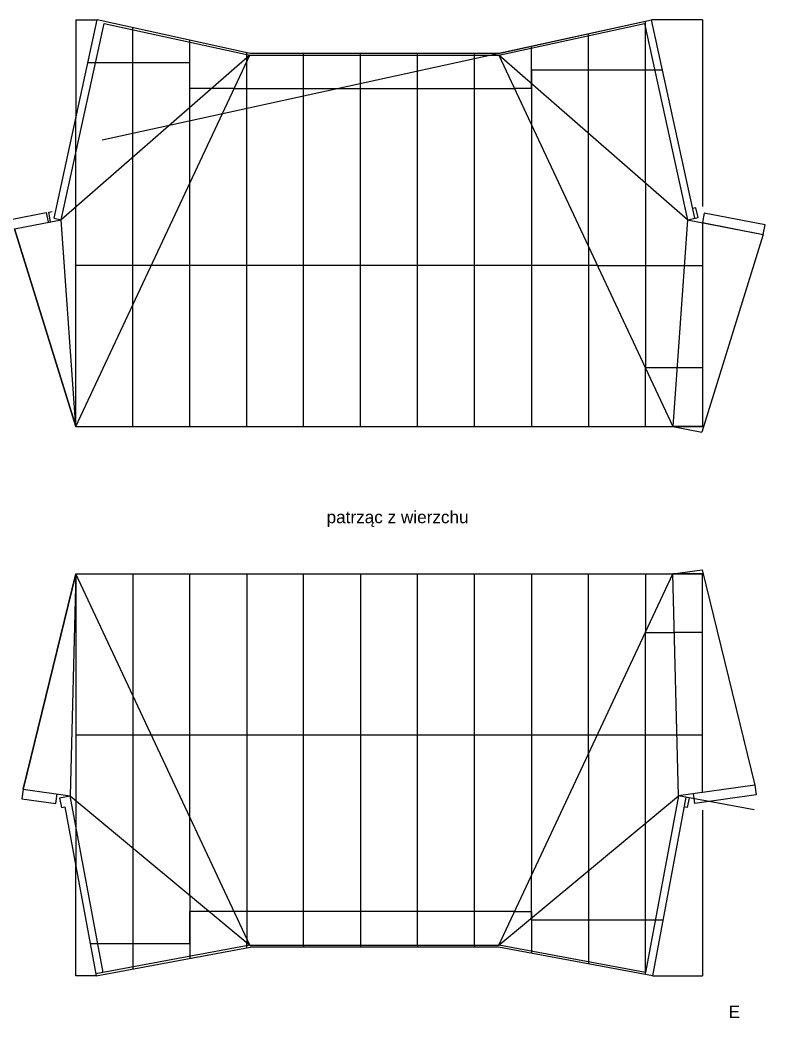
# Model space of a CAD drawing. Header units: millimetres. Extents: x -1487 to 2622, y -904 to 1367.
# Drawn here: x -114 to 1404, y -904 to 1128 of the extents above; entities that cross this region are included whole.
import ezdxf

# ---------------------------------------------------------------- set-up
doc = ezdxf.new("R2010")
doc.units = ezdxf.units.MM
for name, color, linetype in [('+bryła6', 122, 'Continuous'), ('+kalenica główna', 70, 'Continuous'), ('+kalenice2', 130, 'Continuous'), ('+literki', 7, 'Continuous')]:
    doc.layers.add(name, color=color, linetype=linetype)
for name, color, linetype, transparency in [('+obecna przycieta szmata', 211, 'Continuous', 0.6), ('+szwy5.n', 170, 'Continuous', 0.6), ('+szwy5.s', 170, 'Continuous', 0.6), ('obecna przycieta szmata', 211, 'Continuous', 0.6)]:
    doc.layers.add(name, color=color, linetype=linetype, transparency=transparency)
doc.styles.get("Standard").update_dxf_attribs({"font": 'arial.ttf'})

msp = doc.modelspace()

# ---------------------------------------------------------------- linework, layer by layer
at = {"layer": '+bryła6', "transparency": 33554687, "extrusion": (-0.213314, -0.976984, -2.3207e-13)}
msp.add_line((-29.749, 720.907), (57.497, 1120.493), dxfattribs=at)
at = {"layer": '+bryła6', "transparency": 33554687, "extrusion": (8.65366e-13, -9.62161e-11, -1)}
for p, q in [((57.497, 1120.493), (354.5, 1055.646)), ((861.5, 1055.646), (1158.503, 1120.493, 0)), ((354.5, 1055.646), (861.5, 1055.646))]:
    msp.add_line(p, q, dxfattribs=at)
at = {"layer": '+bryła6', "transparency": 33554687, "extrusion": (0.213314, -0.976984, 9.4187e-11)}
msp.add_line((1158.503, 1120.493, 0), (1245.749, 720.907, 0), dxfattribs=at)
at = {"layer": '+bryła6', "transparency": 33554687, "extrusion": (-0.458724, -0.695276, 0.55332)}
for p in [(354.5, 1055.646), (0, 300)]:
    msp.add_line(p, (-29.749, 720.907), dxfattribs=at)
at = {"layer": '+bryła6', "transparency": 33554687, "extrusion": (1.90012e-12, -0.91048, 0.413554)}
for p, q in [((0, 300), (354.5, 1055.646)), ((861.5, 1055.646), (1216, 300, 0))]:
    msp.add_line(p, q, dxfattribs=at)
at = {"layer": '+bryła6', "transparency": 33554687, "extrusion": (0.458724, -0.695276, 0.55332)}
for q in [(861.5, 1055.646, 0), (1216, 300, 0)]:
    msp.add_line((1245.749, 720.907, 0), q, dxfattribs=at)
at = {"layer": '+bryła6', "transparency": 33554687, "extrusion": (0.126124, -0.653941, 0.745959)}
for q in [(-29.749, 720.907), (0, 300)]:
    msp.add_line((-124.993, 702.537), q, dxfattribs=at)
at = {"layer": '+bryła6', "transparency": 33554687, "extrusion": (-0.126124, -0.653941, 0.745959)}
for p, q in [((1245.749, 720.907, 0), (1399.908, 691.175, 0)), ((1399.908, 691.175, 0), (1274.914, 288.637, 0))]:
    msp.add_line(p, q, dxfattribs=at)
at = {"layer": '+bryła6', "transparency": 33554687, "extrusion": (3.23031e-12, -0.951398, -0.307964)}
msp.add_line((0, 300), (1216, 300, 0), dxfattribs=at)
at = {"layer": '+bryła6', "transparency": 33554687, "extrusion": (-0.398949, 0.723319, 0.563604)}
for p, q in [((0, 0), (-11.297, -451.401)), ((-11.297, -451.401), (354.5, -755.646, 0))]:
    msp.add_line(p, q, dxfattribs=at)
at = {"layer": '+bryła6', "transparency": 33554687, "extrusion": (3.50499e-11, 0.91048, 0.413554)}
for p, q in [((354.5, -755.646), (0, 0)), ((861.5, -755.646), (1216, 0))]:
    msp.add_line(p, q, dxfattribs=at)
at = {"layer": '+bryła6', "transparency": 33554687, "extrusion": (-0.008326, 0.060355, 0.998142)}
for p, q in [((1216, 0), (1275.437, 8.2, 0)), ((1382.824, -429.945, 0), (1227.297, -451.401, 0))]:
    msp.add_line(p, q, dxfattribs=at)
at = {"layer": '+bryła6', "transparency": 33554687}
for p, q in [((1275.437, 8.2, 0), (1382.824, -429.945, 0)), ((354.5, -755.646), (861.5, -755.646))]:
    msp.add_line(p, q, dxfattribs=at)
at = {"layer": '+bryła6', "transparency": 33554687, "extrusion": (0.098073, 0.71088, 0.696442)}
for q in [(0, 0), (-11.297, -451.401)]:
    msp.add_line((-107.387, -438.145), q, dxfattribs=at)
at = {"layer": '+bryła6', "transparency": 33554687, "extrusion": (0.674861, 0.077452, 0.733869)}
msp.add_line((1227.297, -451.401, 0), (1216, 0), dxfattribs=at)
at = {"layer": '+bryła6', "transparency": 33554687, "extrusion": (-0.135099, 0.726413, 0.673849)}
msp.add_line((55.625, -811.231), (-11.297, -451.401), dxfattribs=at)
at = {"layer": '+bryła6', "transparency": 33554687, "extrusion": (0.398949, 0.723319, 0.563604)}
msp.add_line((861.5, -755.646, 0), (1227.297, -451.401, 0), dxfattribs=at)
at = {"layer": '+bryła6', "transparency": 33554687, "extrusion": (0.135099, 0.726413, 0.673849)}
for p, q in [((1227.297, -451.401, 0), (1160.375, -811.231, 0)), ((1381.65, -480.108, 0), (1227.297, -451.401, 0))]:
    msp.add_line(p, q, dxfattribs=at)
at = {"layer": '+bryła6', "transparency": 33554687, "extrusion": (2.90577e-13, -1.56928e-12, -1)}
msp.add_line((354.5, -755.646), (40.878, -813.974), dxfattribs=at)
at = {"layer": '+bryła6', "transparency": 33554687, "extrusion": (5.27343e-10, 0.413554, 0.91048)}
msp.add_line((354.5, -755.646), (861.5, -755.646, 0), dxfattribs=at)
at = {"layer": '+bryła6', "transparency": 33554687, "extrusion": (-4.55093e-11, 5.8132e-12, -1)}
msp.add_line((1160.375, -811.231, 0), (861.5, -755.646, 0), dxfattribs=at)
at = {"layer": '+kalenica główna', "transparency": 33554687, "extrusion": (-0.189213, -0.981055, 0.041592)}
msp.add_line((1216, 300, 0), (1274.914, 288.637, 0), dxfattribs=at)
at = {"layer": '+kalenica główna', "transparency": 33554687, "extrusion": (3.50499e-11, 0.91048, 0.413554)}
msp.add_line((0, 0), (1276, 0), dxfattribs=at)
at = {"layer": '+kalenica główna', "transparency": 33554687}
msp.add_line((1216, 0), (1275.437, 8.2, 0), dxfattribs=at)
at = {"layer": '+kalenice2', "transparency": 33554687}
for p, q in [((153.876, 628), (0, 628)), ((1062.124, 628, 0), (153.876, 628)), ((1062.124, 628, 0), (1239.182, 628, 0)), ((1276, -328), (0, -328))]:
    msp.add_line(p, q, dxfattribs=at)
at = {"layer": '+kalenice2', "transparency": 33554687, "extrusion": (-9.50283e-11, 1.28208e-10, -1)}
msp.add_line((1239.182, 628, 0), (1276.125, 628, 0), dxfattribs=at)
at = {"layer": '+obecna przycieta szmata', "transparency": 33554687}
for p, q in [((24.787, 1041), (232, 1041)), ((232, 988), (232, 1041)), ((276.849, 988), (232, 988)), ((322.765, 988), (893.235, 988))]:
    msp.add_line(p, q, dxfattribs=at)
at = {"layer": '+obecna przycieta szmata', "transparency": 33554687, "extrusion": (1.05713e-11, -1.17286e-10, -1)}
for q in [(928, 997.714, 0), (1194.488, 1026, 0)]:
    msp.add_line((928, 1026, 0), q, dxfattribs=at)
at = {"layer": '+obecna przycieta szmata', "transparency": 33554687, "extrusion": (-0.609269, -0.699383, -0.373704)}
for q in [(928, 997.714, 0), (893.235, 988, 0)]:
    msp.add_line((928, 988, 0), q, dxfattribs=at)
at = {"layer": '+obecna przycieta szmata', "transparency": 33554687, "extrusion": (-1.16522e-14, 6.57616e-13, -1)}
msp.add_line((322.765, 988), (276.849, 988), dxfattribs=at)
at = {"layer": '+obecna przycieta szmata', "transparency": 33554687, "extrusion": (-6.03594e-11, 9.41304e-11, -1)}
msp.add_line((1216, 300, 0), (1276, 300, 0), dxfattribs=at)
at = {"layer": '+szwy5.n', "transparency": 33554687, "extrusion": (-0.213314, -0.976984, -2.3207e-13)}
msp.add_line((-44.403, 724.107), (43.695, 1127.601), dxfattribs=at)
at = {"layer": '+szwy5.n', "transparency": 33554559, "extrusion": (5.66447e-13, 6.69753e-13, -1)}
for q in [(0, 927.475), (43.695, 1127.601)]:
    msp.add_line((0, 1127.601), q, dxfattribs=at)
at = {"layer": '+szwy5.n', "transparency": 33554687, "extrusion": (8.65366e-13, -9.62161e-11, -1)}
for p, q in [((354.932, 1059.646), (43.695, 1127.601)), ((861.068, 1059.646), (1172.305, 1127.601, 0)), ((1160, 795.607, 0), (1160, 1124.914, 0)), ((1044, 896.66, 0), (1044, 1099.587, 0)), ((861.068, 1059.646), (354.932, 1059.646)), ((928, 997.714, 0), (928, 1074.259, 0)), ((1245.749, 720.907, 0), (1267.242, 725.6, 0))]:
    msp.add_line(p, q, dxfattribs=at)
at = {"layer": '+szwy5.n', "transparency": 33554687, "extrusion": (0.213314, -0.976984, 9.4187e-11)}
for p, q in [((53.658, 883.356, 0), (1172.305, 1127.601, 0)), ((1260.403, 724.107, 0), (1172.305, 1127.601, 0)), ((1262.976, 745.139, 0), (1256.137, 743.646, 0)), ((1267.242, 725.6, 0), (1262.976, 745.139, 0))]:
    msp.add_line(p, q, dxfattribs=at)
at = {"layer": '+szwy5.n', "transparency": 33554559, "extrusion": (9.24186e-12, -1.00868e-10, -1)}
for q in [(1172.305, 1127.601, 0), (1276, 747.983, 0)]:
    msp.add_line((1276, 1127.601, 0), q, dxfattribs=at)
at = {"layer": '+szwy5.n', "transparency": 33554687, "extrusion": (5.66447e-13, 6.69753e-13, -1)}
for p, q in [((116, 847.876), (116, 1111.814)), ((232, 948.929), (232, 1086.486)), ((348, 1049.983), (348, 1061.159)), ((0, 746.822), (0, 927.475))]:
    msp.add_line(p, q, dxfattribs=at)
at = {"layer": '+szwy5.n', "transparency": 33554687, "extrusion": (2.47631e-12, -1, -7.44156e-11)}
for p, q in [((464, 1055.646), (464, 1059.646)), ((580, 1055.646), (580, 1059.646)), ((696, 1055.646), (696, 1059.646)), ((812, 1055.646), (812, 1059.646))]:
    msp.add_line(p, q, dxfattribs=at)
at = {"layer": '+szwy5.n', "transparency": 33554687, "extrusion": (1.93579e-13, 3.97926e-13, -1)}
for p, q in [((348, 1041.79), (348, 1049.983)), ((232, 794.527), (232, 948.929)), ((116, 547.263), (116, 847.876)), ((0, 300), (0, 746.822))]:
    msp.add_line(p, q, dxfattribs=at)
at = {"layer": '+szwy5.n', "transparency": 33554687, "extrusion": (-0.744434, 0.34924, -0.569077)}
for p, q in [((348, 300), (348, 1041.79)), ((232, 300), (232, 794.527)), ((116, 300), (116, 547.263))]:
    msp.add_line(p, q, dxfattribs=at)
at = {"layer": '+szwy5.n', "transparency": 33554687, "extrusion": (8.88345e-13, -0.005408, -0.999985)}
msp.add_line((464, 300), (464, 1055.646), dxfattribs=at)
at = {"layer": '+szwy5.n', "transparency": 33554687, "extrusion": (8.8829e-13, -0.005408, -0.999985)}
for p, q in [((580, 300), (580, 1055.646)), ((696, 300), (696, 1055.646)), ((812, 300), (812, 1055.646))]:
    msp.add_line(p, q, dxfattribs=at)
at = {"layer": '+szwy5.n', "transparency": 33554687, "extrusion": (-6.43623e-11, 8.95382e-11, -1)}
for p, q in [((928, 997.714, 0), (928, 913.895, 0)), ((1044, 666.632, 0), (1044, 896.66, 0)), ((1160, 795.607, 0), (1160, 419.369, 0))]:
    msp.add_line(p, q, dxfattribs=at)
at = {"layer": '+szwy5.n', "transparency": 33554687, "extrusion": (8.04926e-13, 4.94049e-15, -1)}
for p, q in [((928, 913.895), (928, 300)), ((1044, 666.632, 0), (1044, 300)), ((1160, 300), (1160, 419.369))]:
    msp.add_line(p, q, dxfattribs=at)
at = {"layer": '+szwy5.n', "transparency": 33554687, "extrusion": (0.189377, -0.981904, -2.28318e-13)}
for p, q in [((-128.781, 722.175), (-60.048, 735.432)), ((-60.048, 735.432), (-56.26, 715.794)), ((-55.138, 736.379), (-48.265, 737.704)), ((-51.35, 716.74), (-55.138, 736.379))]:
    msp.add_line(p, q, dxfattribs=at)
at = {"layer": '+szwy5.n', "transparency": 33554687, "extrusion": (-0.189377, -0.981904, -8.0573e-11)}
for p, q in [((1279.975, 734.674, 0), (1276.186, 715.036, 0)), ((1403.695, 710.813, 0), (1279.975, 734.674, 0)), ((1399.908, 691.175, 0), (1403.695, 710.813, 0))]:
    msp.add_line(p, q, dxfattribs=at)
at = {"layer": '+szwy5.n', "transparency": 33554687, "extrusion": (0.126124, -0.653941, 0.745959)}
for p, q in [((-124.993, 702.537), (-29.749, 720.907)), ((0, 300), (-124.993, 702.537))]:
    msp.add_line(p, q, dxfattribs=at)
at = {"layer": '+szwy5.n', "transparency": 33554687}
for p, q in [((-44.403, 724.107), (-29.749, 720.907)), ((1276, 419.369, 0), (1276, 300, 0)), ((1276, 300, 0), (1216, 300, 0))]:
    msp.add_line(p, q, dxfattribs=at)
at = {"layer": '+szwy5.n', "transparency": 33554687, "extrusion": (-9.50382e-11, 1.28211e-10, -1)}
for p, q in [((1276.177, 715.038, 0), (1276, 419.369, 0)), ((1399.908, 691.175, 0), (1274.914, 288.637, 0)), ((1278.443, 300, 0), (1276, 300, 0))]:
    msp.add_line(p, q, dxfattribs=at)
at = {"layer": '+szwy5.n', "transparency": 33554687, "extrusion": (-0.002004, -0.010391, -0.999944)}
msp.add_line((1276.186, 715.036, 0), (1399.908, 691.175, 0), dxfattribs=at)
at = {"layer": '+szwy5.n', "transparency": 33554559, "extrusion": (-5.81552e-11, 9.66677e-11, -1)}
msp.add_line((1224.437, 419.369, 0), (1160, 419.369, 0), dxfattribs=at)
at = {"layer": '+szwy5.n', "transparency": 33554559, "extrusion": (-9.10317e-11, 1.15488e-10, -1)}
msp.add_line((1276, 419.369, 0), (1224.437, 419.369, 0), dxfattribs=at)
at = {"layer": '+szwy5.s', "transparency": 33554687, "extrusion": (1.47296e-11, -1.47679e-12, -1)}
for p, q in [((0, 0), (0, -460.797, 0)), ((116, -247.263, 0), (116, -557.278, 0)), ((232, -653.759, 0), (232, -494.527, 0)), ((348, -741.79, 0), (348, -750.239, 0))]:
    msp.add_line(p, q, dxfattribs=at)
at = {"layer": '+szwy5.s', "transparency": 33554687, "extrusion": (-0.098073, 0.71088, 0.696442)}
msp.add_line((1275.437, 8.2, 0), (1382.824, -429.945, 0), dxfattribs=at)
at = {"layer": '+szwy5.s', "transparency": 33554687}
for p, q in [((1276, 0, 0), (1277.438, 0.036, 0)), ((1276, 0, 0), (1216, 0)), ((1276, -444.682, 0), (1276, 0, 0)), ((-107.387, -438.145), (-110.12, -457.957, 0)), ((1382.824, -429.945, 0), (1385.557, -449.757, 0)), ((-110.12, -457.957, 0), (-40.777, -467.523)), ((-40.777, -467.523), (-38.043, -447.711)), ((-32.926, -455.424), (-29.269, -475.086)), ((0, -460.797, 0), (0, -594.178)), ((1242.044, -454.144, 0), (1174.391, -817.906, 0)), ((1248.926, -455.424, 0), (1245.269, -475.086)), ((1260.739, -466.977, 0), (1258.006, -447.164, 0)), ((1385.557, -449.757, 0), (1260.739, -466.977, 0)), ((-29.269, -475.086), (-22.387, -473.807)), ((1245.269, -475.086), (1238.387, -473.807)), ((1160, -815.23), (1160, -507.374, 0)), ((861.131, -759.646, 0), (354.869, -759.646)), ((464, -755.646, 0), (464, -759.646, 0)), ((580, -755.646, 0), (580, -759.646, 0)), ((696, -755.646, 0), (696, -759.646, 0)), ((812, -755.646, 0), (812, -759.646, 0)), ((1174.391, -817.906, 0), (861.131, -759.646, 0))]:
    msp.add_line(p, q, dxfattribs=at)
at = {"layer": '+szwy5.s', "transparency": 33554687, "extrusion": (-0.095179, -0.689907, 0.717613)}
msp.add_line((0, 0), (-107.387, -438.145), dxfattribs=at)
at = {"layer": '+szwy5.s', "transparency": 33554687, "extrusion": (-5.82956e-13, -1.1624e-13, -1)}
for p, q in [((116, 0), (116, -247.263)), ((232, -494.527), (232, 0)), ((348, 0), (348, -741.79)), ((464, -755.646), (464, 0)), ((580, 0), (580, -755.646)), ((696, -755.646), (696, 0)), ((812, -755.646), (812, 0))]:
    msp.add_line(p, q, dxfattribs=at)
at = {"layer": '+szwy5.s', "transparency": 33554687, "extrusion": (-3.58591e-11, -0.413554, 0.91048)}
for p, q in [((928, 0), (928, -613.895)), ((1044, -366.632), (1044, 0)), ((1160, 0), (1160, -119.369))]:
    msp.add_line(p, q, dxfattribs=at)
at = {"layer": '+szwy5.s', "transparency": 33554687, "extrusion": (-3.57814e-11, 8.30762e-12, -1)}
for p, q in [((1160, -507.374, 0), (1160, -119.369)), ((1044, -366.632, 0), (1044, -603.855)), ((928, -700.335, 0), (928, -613.895, 0))]:
    msp.add_line(p, q, dxfattribs=at)
at = {"layer": '+szwy5.s', "transparency": 33554559}
for p, q in [((1160, -119.369, 0), (1218.987, -119.369, 0)), ((1276, -119.369, 0), (1218.987, -119.369, 0)), ((0, -817.906, 0), (0, -594.178)), ((41.609, -817.906), (0, -817.906, 0))]:
    msp.add_line(p, q, dxfattribs=at)
at = {"layer": '+szwy5.s', "transparency": 33554687, "extrusion": (4.14786e-13, 1.5401e-12, -1)}
msp.add_line((-32.926, -455.424), (-11.297, -451.401), dxfattribs=at)
at = {"layer": '+szwy5.s', "transparency": 33554687, "extrusion": (-4.77413e-13, -2.50704e-12, -1)}
for p, q in [((-22.387, -473.807), (41.609, -817.906)), ((116, -557.278), (116, -804.071, 0)), ((232, -653.759, 0), (232, -782.497, 0)), ((348, -760.923, 0), (348, -750.239, 0))]:
    msp.add_line(p, q, dxfattribs=at)
at = {"layer": '+szwy5.s', "transparency": 33554559, "extrusion": (-0.564058, 0.678173, 0.471084)}
msp.add_line((1276, -480.802, 0), (1276, -818.02, 0), dxfattribs=at)
at = {"layer": '+szwy5.s', "transparency": 33554687, "extrusion": (-3.55295e-11, -8.04759e-12, -1)}
for p, q in [((1044, -603.855, 0), (1044, -793.656, 0)), ((928, -700.335, 0), (928, -772.082, 0))]:
    msp.add_line(p, q, dxfattribs=at)
at = {"layer": '+szwy5.s', "transparency": 33554687, "extrusion": (-4.85658e-11, 1.5401e-12, -1)}
msp.add_line((41.609, -817.906), (354.869, -759.646), dxfattribs=at)
at = {"layer": '+szwy5.s', "transparency": 33554559, "extrusion": (-3.55295e-11, -8.04759e-12, -1)}
msp.add_line((1174.391, -817.906, 0), (1276, -818.02, 0), dxfattribs=at)
at = {"layer": 'obecna przycieta szmata', "transparency": 33554687}
for p, q in [((1216, 0), (1276, 0, 0)), ((271.967, -687), (231.834, -687)), ((231.834, -687), (231.834, -753)), ((893.704, -687), (322.296, -687)), ((231.834, -753), (29.538, -753))]:
    msp.add_line(p, q, dxfattribs=at)
at = {"layer": 'obecna przycieta szmata', "transparency": 33554687, "extrusion": (2.63743e-12, -1.37158e-11, -1)}
msp.add_line((322.296, -687, 0), (271.967, -687, 0), dxfattribs=at)
at = {"layer": 'obecna przycieta szmata', "transparency": 33554687, "extrusion": (-3.6244e-11, 7.91915e-12, -1)}
for p, q in [((893.704, -687, 0), (928, -687, 0)), ((928, -687, 0), (928, -700.335, 0))]:
    msp.add_line(p, q, dxfattribs=at)
at = {"layer": 'obecna przycieta szmata', "transparency": 33554687, "extrusion": (-4.66161e-11, 5.19366e-12, -1)}
for q in [(928, -700.335, 0), (1195.575, -704, 0)]:
    msp.add_line((928, -704, 0), q, dxfattribs=at)

# ---------------------------------------------------------------- texts
at = {"layer": '+literki', "transparency": 33554687}
for s, p in [('patrząc z wierzchu', (510.754, 103.286)), ('E', (1329.502, -903.916))]:
    msp.add_text(s, height=25, dxfattribs=at).set_placement(p)

doc.saveas('drawing.dxf')
